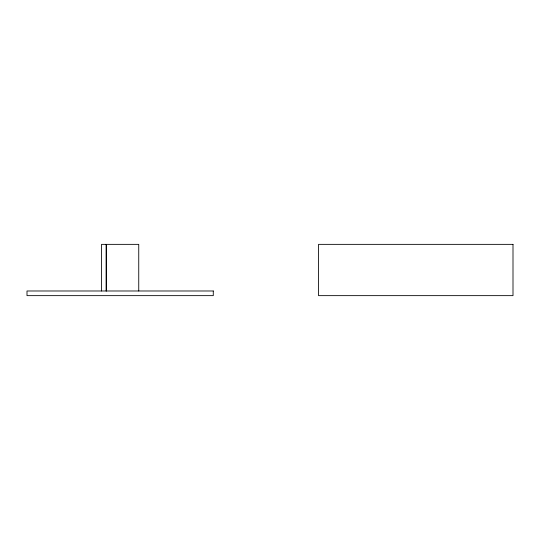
<?xml version="1.0" encoding="UTF-8"?>
<svg xmlns="http://www.w3.org/2000/svg" width="540" height="540" viewBox="0 0 540 540"><rect width="100%" height="100%" fill="white"/><g stroke="black" fill="none" stroke-linecap="round" stroke-linejoin="round"><path stroke-width="0.81" d="M138.746 290.986L138.746 244.357L101.527 244.357L101.527 290.986M106.454 244.357L106.454 290.986M106.103 244.357L106.103 290.986M513 244.357L318.539 244.357L318.539 295.643L513 295.643L513 244.357M213.273 290.986L27 290.986L27 295.643L213.273 295.643L213.273 290.986"/></g></svg>
